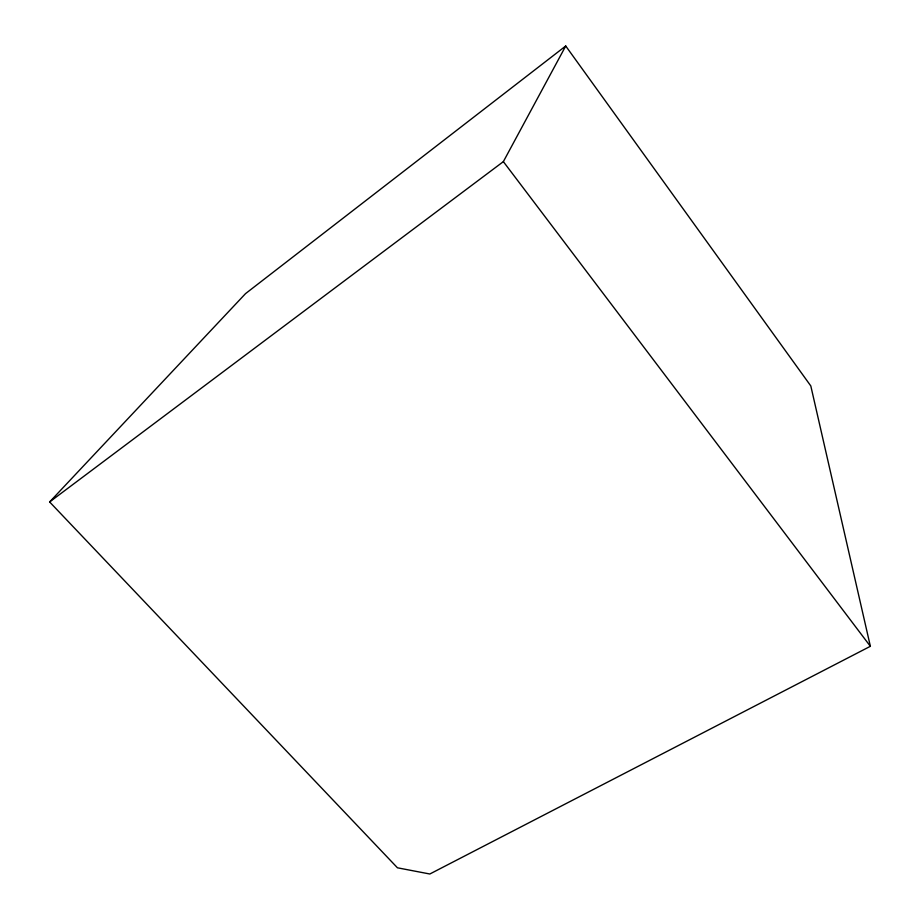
<?xml version="1.0" encoding="UTF-8"?>
<svg xmlns="http://www.w3.org/2000/svg" width="920" height="920" viewBox="0 0 920 920"><rect width="100%" height="100%" fill="white"/><g stroke="black" fill="none" stroke-linecap="round" stroke-linejoin="round"><path stroke-width="1.38" d="M49.634 501.952L503.355 161.632L565.731 46L810.807 385.94L870.366 646.3L429.824 874L397.452 867.801L49.634 501.952L245.525 293.63L565.731 46M503.355 161.632L870.366 646.3"/></g></svg>
